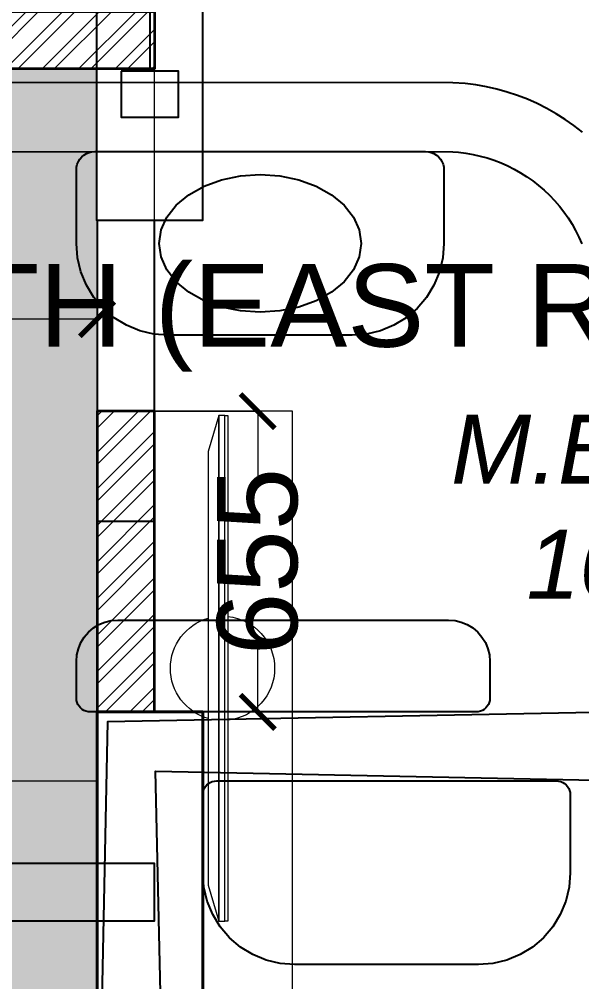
# Model space of a CAD drawing. Header units: millimetres. Extents: x 69529 to 85301, y 41669 to 59279.
# Drawn here: x 81540 to 82764, y 51397 to 53492 of the extents above; entities that cross this region are included whole.
import ezdxf

# ---------------------------------------------------------------- set-up
doc = ezdxf.new("R2010")
doc.units = ezdxf.units.MM
for name, color, linetype, lineweight in [('DA_COLUMN', 40, 'Continuous', 40), ('DA_DOOR', 35, 'Continuous', 0), ('DA_TEXT IN SQ.FT', 193, 'Continuous', 9), ('DA_WALL', 7, 'Continuous', 35)]:
    doc.layers.add(name, color=color, linetype=linetype, lineweight=lineweight)
for name, color, linetype, lineweight, true_color in [('DA_DIMENSION', 7, 'Continuous', 5, 0xc2474747), ('DA_FURNITURE', 7, 'Continuous', 5, 0xc2666666), ('DA_FURNITURE HIDDEN', 7, 'Continuous', 5, 0xc2666666), ('DA_HATCH', 7, 'Continuous', 5, 0xc2545454)]:
    doc.layers.add(name, color=color, linetype=linetype, lineweight=lineweight, true_color=true_color)
for name, color, linetype in [('PROP-COLUMN', 2, 'CONTINUOUS'), ('PROP-FURN', 9, 'CONTINUOUS'), ('PROP-SCREEN', 32, 'CONTINUOUS'), ('PROP-SHELL', 7, 'CONTINUOUS'), ('PROP-TEXT', 3, 'CONTINUOUS'), ('PROP-WALL-NEW', 1, 'CONTINUOUS')]:
    doc.layers.add(name, color=color, linetype=linetype)
doc.styles.add('MtXpl_Arial', font='ArialItalic.ttf')
doc.styles.get("Standard").update_dxf_attribs({"font": 'Arial.ttf'})
doc.dimstyles.get("Standard").update_dxf_attribs({"dimtxt": 0.18, "dimasz": 0.18, "dimexe": 0.18, "dimexo": 0.0625, "dimgap": 0.09, "dimtad": 1, "dimtih": 1, "dimtoh": 1, "dimdec": 4, "dimdsep": 46, "dimtxsty": 'Standard', "dimcen": 0.09, "dimazin": 3, "dimtfac": 1, "dimtdec": 4, "dimtmove": 0, "dimatfit": 3, "dimfxl": 1, "dimtolj": 1})

# ---------------------------------------------------------------- blocks, each defined once
blk = doc.blocks.new('nftujfuk')
at = {"layer": 'DA_FURNITURE', "ltscale": 5, "elevation": 0}
for points in [[(3568.3786, 921.4537), (3568.3704, 921.4537), (3568.3704, 920.0761), (3568.3786, 920.0761)], [(3568.3786, 921.4537), (3568.3949, 921.4537), (3568.3949, 920.0761), (3568.3786, 920.0761)], [(3568.4245, 921.356), (3568.4245, 920.1738), (3568.3949, 920.0761), (3568.3949, 921.4537)]]:
    blk.add_lwpolyline(points, close=True, dxfattribs=at)
at = {"layer": 'DA_FURNITURE'}
for start, end in [(95.9312, 264.0688), (286.0862, 73.9138)]:
    blk.add_arc((3568.3851, 920.7649), 0.1421, start, end, dxfattribs=at)
blk = doc.blocks.new('_ArchTick')
at = {"color": 0, "linetype": 'ByBlock', "const_width": 0.15}
blk.add_lwpolyline([(-0.5, -0.5), (0.5, 0.5)], dxfattribs=at)
blk = doc.blocks.new('*D197')
at = {"layer": 'DA_DIMENSION'}
for p, q in [((-19208.5, 92966.5), (-18983.7, 92966.5)), ((-18983.9, 92966.5), (-18983.9, 92801.3)), ((-18983.9, 92311.5), (-18983.9, 92476.7)), ((-19208.5, 92311.5), (-18983.7, 92311.5))]:
    blk.add_line(p, q, dxfattribs=at)
at = {"layer": 'Defpoints', "color": 0}
for p in [(-19208.6, 92966.5), (-18983.9, 92966.5), (-19208.6, 92311.5)]:
    blk.add_point(p, dxfattribs=at)
at = {"layer": 'DA_DIMENSION', "xscale": 75, "yscale": 75, "zscale": 75}
for p, rotation in [((-18983.9, 92966.5), 90), ((-18983.9, 92311.5), 270)]:
    blk.add_blockref('_ArchTick', p, dxfattribs=dict(at, rotation=rotation))
at = {"layer": 'DA_DIMENSION', "color": 7, "insert": (-18983.9, 92639), "char_height": 175, "attachment_point": 5, "rotation": 90}
blk.add_mtext('\\A1;655', dxfattribs=at)
blk = doc.blocks.new('*D169')
at = {"layer": 'DA_DIMENSION'}
for p, q in [((-20703.6, 92966.6), (-20703.6, 93166.8)), ((-20703.6, 93166.6), (-20236.4, 93166.6)), ((-19333.6, 93166.6), (-19800.8, 93166.6)), ((-19333.6, 92966.6), (-19333.6, 93166.8))]:
    blk.add_line(p, q, dxfattribs=at)
at = {"layer": 'Defpoints', "color": 0}
for p in [(-20703.6, 93166.6), (-20703.6, 92966.5), (-19333.6, 92966.5)]:
    blk.add_point(p, dxfattribs=at)
at = {"layer": 'DA_DIMENSION', "xscale": 75, "yscale": 75, "zscale": 75, "rotation": 180}
blk.add_blockref('_ArchTick', (-20703.6, 93166.6), dxfattribs=at)
at = {"layer": 'DA_DIMENSION', "xscale": 75, "yscale": 75, "zscale": 75}
blk.add_blockref('_ArchTick', (-19333.6, 93166.6), dxfattribs=at)
at = {"layer": 'DA_DIMENSION', "color": 7, "insert": (-20018.6, 93166.6), "char_height": 175, "attachment_point": 5}
blk.add_mtext('\\A1;1370', dxfattribs=at)
blk = doc.blocks.new('fsdaafdh')
at = {"layer": 'DA_DIMENSION'}
dim = blk.add_linear_dim(base=(-20703.59418, 93166.58677), p1=(-19333.59418, 92966.52535), p2=(-20703.59418, 92966.52535), dimstyle='Standard', dxfattribs=at)
dim.commit()
dim.dimension.update_dxf_attribs({"geometry": '*D169', "text_midpoint": (-20018.59418, 93166.58677)})
dim = blk.add_linear_dim(base=(-18983.86034, 92966.52535), p1=(-19208.59418, 92311.52535), p2=(-19208.59418, 92966.52535), angle=90, dimstyle='Standard', dxfattribs=at)
dim.commit()
dim.dimension.update_dxf_attribs({"geometry": '*D197', "text_midpoint": (-18983.86034, 92639.02535)})

msp = doc.modelspace()

# ---------------------------------------------------------------- hatches: boundary and pattern name
at = {"layer": 'DA_HATCH'}
h = msp.add_hatch(dxfattribs=at)
h.set_pattern_fill('ANSI32', color=256, scale=150)
h.set_pattern_definition([(45, (101042.82, -215688.83), (-39.774756, 39.774756), []), (45, (101069.34, -215688.83), (-39.774756, 39.774756), [])])
h.paths.add_polyline_path([(78084.22813, 58058.9767), (78084.22813, 54438.9767), (77959.22813, 54438.9767), (77959.22813, 58058.9767), (77649.22813, 58058.9767), (77649.22813, 58208.9767), (77959.22813, 58208.9767), (77959.22813, 58958.9767), (77959.22813, 59108.9767), (78109.22813, 59108.9767), (78109.22813, 58208.9767), (78449.22813, 58208.9767), (78449.22813, 58058.9767)])
h.paths.add_polyline_path([(76589.22813, 58058.9767), (76899.22813, 58058.9767), (76899.22813, 58208.9767), (76614.22813, 58208.9767), (76614.22813, 58958.9767), (76614.22813, 59108.9767), (76464.22813, 59108.9767), (76464.22813, 58058.9767), (76464.22813, 57908.9767), (76589.22813, 57908.9767)])
h.paths.add_polyline_path([(80214.22813, 58058.9767), (80214.22813, 54438.9767), (80339.22813, 54438.9767), (80339.22813, 58058.9767), (80649.22813, 58058.9767), (80649.22813, 58208.9767), (80339.22813, 58208.9767), (80339.22813, 58958.9767), (80339.22813, 59108.9767), (80189.22813, 59108.9767), (80189.22813, 58208.9767), (79849.22813, 58208.9767), (79849.22813, 58058.9767)])
h.paths.add_polyline_path([(81709.22424, 58208.9767), (81709.22813, 58953.9767), (81709.22813, 59108.9767), (81859.22813, 59108.9767), (81859.22813, 58208.9767)])
h.paths.add_polyline_path([(81399.22813, 58058.9767), (81399.22813, 58208.9767), (81709.22813, 58208.9767), (81709.22813, 58058.9767)], flags=17)
h.paths.add_polyline_path([(81834.22813, 57008.9767), (81834.22813, 55458.9767), (81089.22813, 55458.9767), (81089.22813, 55583.9767), (81709.22813, 55583.9767), (81709.22813, 57008.9767)])
h.paths.add_polyline_path([(75709.22813, 54558.9767), (77039.22813, 54558.9767), (77039.22813, 54433.9767), (75709.22813, 54433.9767)])
h.paths.add_polyline_path([(76464.22813, 57008.9767), (76464.22813, 55458.9767), (77209.22813, 55458.9767), (77209.22813, 55583.9767), (76589.22813, 55583.9767), (76589.22813, 57008.9767)])
h.paths.add_polyline_path([(73414.22813, 54558.9767), (73264.22813, 54558.9767), (73264.22813, 56708.9767), (73414.22813, 56708.9767)])
h.paths.add_polyline_path([(73494.22813, 58678.9767), (73414.22813, 58678.9767), (73414.22813, 57908.9767), (73264.22813, 57908.9767), (73264.22813, 59108.9767), (73494.22813, 59108.9767)])
h.paths.add_polyline_path([(80214.22813, 49553.97669), (80214.22813, 50783.9767), (80214.22813, 53508.9767), (81834.22813, 53508.9767), (81834.22813, 53383.9767), (80339.22813, 53383.9767), (80339.22813, 50933.9767), (80649.22813, 50933.9767), (80649.22813, 50783.9767), (80364.22813, 50783.9767), (80364.22813, 47608.95613), (80134.22813, 47608.97669), (80134.22813, 47758.97669), (80214.22812, 47758.97669)])
h.paths.add_polyline_path([(81709.22813, 50933.9767), (81399.22813, 50933.9767), (81399.22813, 50783.9767), (81709.22813, 50783.9767)], flags=17)
h.paths.add_polyline_path([(81709.22813, 50783.9767), (81709.22813, 49703.97669), (81709.22813, 49553.97669), (81859.22813, 49553.97669), (81859.22813, 50173.9767), (81939.22813, 50173.9767), (81939.22813, 50323.9767), (81859.22813, 50323.9767), (81859.22813, 50783.9767)])
h.paths.add_polyline_path([(77299.22813, 47758.9767), (77299.22813, 47608.9767), (76909.22813, 47608.9767), (76909.22813, 47758.9767)])
edge = h.paths.add_edge_path()
edge.add_line((85034.22813, 50163.9767), (85034.22813, 54433.9767))
edge.add_line((85034.22813, 54433.9767), (85034.22813, 54558.9767))
edge.add_line((85034.22813, 54558.9767), (85034.22813, 58828.9767))
edge.add_line((85034.22813, 58828.9767), (84884.22813, 58828.9767))
edge.add_line((84884.22813, 58828.9767), (84884.22813, 54558.9767))
edge.add_line((84884.22813, 54558.9767), (81259.22813, 54558.9767))
edge.add_line((81259.22813, 54558.9767), (81259.22813, 54433.9767))
edge.add_line((81259.22813, 54433.9767), (84884.22813, 54433.9767))
edge.add_line((84884.22813, 54433.9767), (84884.22813, 50173.9767))
edge.add_line((84884.22813, 50173.9767), (85034.22813, 50173.9767))
h.paths.add_polyline_path([(81834.22813, 51983.9767), (81834.22813, 52638.9767), (81709.22813, 52638.9767), (81709.22813, 51983.9767)], flags=17)
h = msp.add_hatch(dxfattribs=at)
h.set_pattern_fill('ANSI35', color=256, scale=300)
h.set_pattern_definition([(45, (101042.82, -40322.55), (-53.03301, 53.03301), []), (45, (101095.855, -40322.55), (-53.03301, 53.03301), [93.75, -18.75, 0, -18.75])])
h.paths.add_polyline_path([(78084.22813, 58058.9767), (80214.22813, 58058.9767), (80214.22813, 57458.9767), (78084.22813, 57458.9767)])
h.paths.add_polyline_path([(76589.22813, 58058.9767), (77959.22813, 58058.9767), (77959.22813, 55583.9767), (77209.22813, 55583.9767), (76589.22813, 55583.9767), (76589.22813, 57013.97669), (76694.22813, 57013.9767), (76694.22813, 57913.9767), (76589.22813, 57913.9767)])
h.paths.add_polyline_path([(80339.22813, 58058.9767), (81709.22813, 58058.9767), (81709.22813, 55583.9767), (81089.22813, 55583.9767), (80339.22813, 55583.9767)])
h.paths.add_polyline_path([(81709.22813, 53383.9767), (80339.22813, 53383.9767), (80339.22813, 50933.97671), (81709.22813, 50933.97668), (81709.22813, 52638.9767)])

# ---------------------------------------------------------------- linework, layer by layer
at = {"layer": 'DA_COLUMN'}
for p, q in [((81939.22813, 51983.9767), (81709.22813, 51983.9767)), ((81709.22813, 51983.9767), (81709.22813, 50783.9767)), ((81939.22813, 50783.9767), (81939.22813, 51983.9767))]:
    msp.add_line(p, q, dxfattribs=at)
at = {"layer": 'DA_DOOR', "ltscale": 300}
msp.add_line((81834.22813, 52638.9767), (81834.22813, 53383.9767), dxfattribs=at)
at = {"layer": 'DA_FURNITURE'}
msp.add_line((80489.22813, 51833.9767), (81709.22813, 51833.9767), dxfattribs=at)
at = {"layer": 'DA_FURNITURE HIDDEN'}
msp.add_lwpolyline([(81859.22813, 50323.9767), (82384.22813, 50323.9767), (82384.22813, 51033.9767), (82134.66552, 51033.9767), (82134.66552, 52638.9767), (81834.22813, 52638.9767)], dxfattribs=at)
at = {"layer": 'DA_WALL'}
for points in [[(80214.22813, 49553.97669), (80214.22813, 49553.97669), (80214.22813, 50783.9767), (80214.22813, 53508.9767), (81834.22813, 53508.9767), (81834.22813, 53383.9767), (80339.22813, 53383.9767), (80339.22813, 50933.9767), (80649.22813, 50933.9767), (80649.22813, 50783.9767), (80364.22813, 50783.9767), (80364.22813, 47608.95613), (80214.22813, 47608.97669), (80134.22813, 47608.97669), (80134.22813, 47758.97669), (80214.22812, 47758.97669)], [(81834.22813, 51983.9767), (81834.22813, 52638.9767), (81709.22813, 52638.9767), (81709.22813, 51983.9767)]]:
    msp.add_lwpolyline(points, close=True, dxfattribs=at)
at = {"layer": 'PROP-COLUMN'}
msp.add_lwpolyline([(81709.2, 51984), (81939.2, 51984), (81939.2, 50784), (81709.2, 50784)], close=True, dxfattribs=at)
at = {"layer": 'PROP-FURN'}
for points in [[(81664.2, 53164), (81664.7, 53170.3), (81666.2, 53176.4), (81668.6, 53182.2), (81671.8, 53187.5), (81675.9, 53192.3), (81680.7, 53196.4), (81686, 53199.6), (81691.8, 53202), (81697.9, 53203.5), (81704.2, 53204), (82424.2, 53204), (82430.5, 53203.5), (82436.6, 53202), (82442.4, 53199.6), (82447.7, 53196.4), (82452.5, 53192.3), (82456.6, 53187.5), (82459.8, 53182.2), (82462.2, 53176.4), (82463.7, 53170.3), (82464.2, 53164), (82464.2, 53004), (82461.7, 52972.7), (82454.4, 52942.2), (82442.4, 52913.2), (82426, 52886.4), (82405.6, 52862.6), (82381.8, 52842.2), (82355, 52825.8), (82326, 52813.8), (82295.5, 52806.5), (82264.2, 52804), (81864.2, 52804), (81832.9, 52806.5), (81802.4, 52813.8), (81773.4, 52825.8), (81746.6, 52842.2), (81722.8, 52862.6), (81702.4, 52886.4), (81686, 52913.2), (81674, 52942.2), (81666.7, 52972.7), (81664.2, 53004)], [(82284.2, 53004), (82280, 52974.7), (82267.5, 52946.6), (82247.1, 52920.7), (82219.8, 52897.9), (82186.4, 52879.3), (82148.4, 52865.4), (82107.1, 52856.9), (82064.2, 52854), (82021.3, 52856.9), (81980, 52865.4), (81942, 52879.3), (81908.6, 52897.9), (81881.3, 52920.7), (81860.9, 52946.6), (81848.4, 52974.7), (81844.2, 53004), (81848.4, 53033.3), (81860.9, 53061.4), (81881.3, 53087.3), (81908.6, 53110.1), (81942, 53128.7), (81980, 53142.6), (82021.3, 53151.1), (82064.2, 53154), (82107.1, 53151.1), (82148.4, 53142.6), (82186.4, 53128.7), (82219.8, 53110.1), (82247.1, 53087.3), (82267.5, 53061.4), (82280, 53033.3)], [(81664.2, 52094), (81665.3, 52108.1), (81668.6, 52121.8), (81674, 52134.9), (81681.4, 52146.9), (81690.6, 52157.6), (81701.3, 52166.8), (81713.3, 52174.2), (81726.4, 52179.6), (81740.1, 52182.9), (81754.2, 52184), (82474.2, 52184), (82488.3, 52182.9), (82502, 52179.6), (82515.1, 52174.2), (82527.1, 52166.8), (82537.8, 52157.6), (82547, 52146.9), (82554.4, 52134.9), (82559.8, 52121.8), (82563.1, 52108.1), (82564.2, 52094), (82564.2, 52014), (82563.8, 52009.3), (82562.7, 52004.7), (82560.9, 52000.4), (82558.5, 51996.4), (82555.4, 51992.8), (82551.8, 51989.7), (82547.8, 51987.3), (82543.5, 51985.5), (82538.9, 51984.4), (82534.2, 51984), (81694.2, 51984), (81689.5, 51984.4), (81684.9, 51985.5), (81680.6, 51987.3), (81676.6, 51989.7), (81673, 51992.8), (81669.9, 51996.4), (81667.5, 52000.4), (81665.7, 52004.7), (81664.6, 52009.3), (81664.2, 52014)], [(81939.2, 51804), (81939.6, 51808.7), (81940.7, 51813.3), (81942.5, 51817.6), (81944.9, 51821.6), (81948, 51825.2), (81951.6, 51828.3), (81955.6, 51830.7), (81959.9, 51832.5), (81964.5, 51833.6), (81969.2, 51834), (82709.2, 51834), (82713.9, 51833.6), (82718.5, 51832.5), (82722.8, 51830.7), (82726.8, 51828.3), (82730.4, 51825.2), (82733.5, 51821.6), (82735.9, 51817.6), (82737.7, 51813.3), (82738.8, 51808.7), (82739.2, 51804), (82739.2, 51634), (82736.7, 51602.7), (82729.4, 51572.2), (82717.4, 51543.2), (82701, 51516.4), (82680.6, 51492.6), (82656.8, 51472.2), (82630, 51455.8), (82601, 51443.8), (82570.5, 51436.5), (82539.2, 51434), (82139.2, 51434), (82107.9, 51436.5), (82077.4, 51443.8), (82048.4, 51455.8), (82021.6, 51472.2), (81997.8, 51492.6), (81977.4, 51516.4), (81961, 51543.2), (81949, 51572.2), (81941.7, 51602.7), (81939.2, 51634)]]:
    msp.add_lwpolyline(points, close=True, dxfattribs=at)
at = {"layer": 'PROP-SCREEN'}
msp.add_lwpolyline([(81824.2, 56079), (81824.2, 53379)], dxfattribs=at)
at = {"layer": 'PROP-SHELL'}
for points in [[(81709, 54254), (81939, 54254), (81939, 53054), (81709, 53054)], [(81709.2, 53054), (81709.2, 52399), (81834.2, 52399), (81834.2, 53054)], [(80339.2, 51529), (81834.2, 51529), (81834.2, 51654), (80339.2, 51654)]]:
    msp.add_lwpolyline(points, close=True, dxfattribs=at)
at = {"layer": 'PROP-WALL-NEW'}
for points in [[(81761.7, 53379), (81761.7, 53279), (81886.7, 53279), (81886.7, 53379)], [(82864.2, 51984), (81731.919, 51962.775), (81709.2, 50859), (81859.2, 50859), (81836.481, 51855.225), (82864.2, 51834)]]:
    msp.add_lwpolyline(points, close=True, dxfattribs=at)
for points in [[(82765.618, 53246.144), (82747.133, 53260.574), (82728.003, 53274.004), (82708.443, 53286.378), (82688.164, 53297.939), (82667.282, 53308.392), (82646.01, 53317.887), (82624.201, 53326.239), (82602.061, 53333.574), (82579.545, 53339.772), (82556.909, 53344.844), (82533.988, 53348.876), (82510.655, 53351.748), (82483.908, 53353.5), (81189.166, 53354)], [(81189.234, 53204), (82483.692, 53203.5), (82496.145, 53202.452), (82511.812, 53200.524), (82527.491, 53197.756), (82543.255, 53194.228), (82558.539, 53190.026), (82573.799, 53184.961), (82588.59, 53179.313), (82603.118, 53172.808), (82617.436, 53165.661), (82631.157, 53157.822), (82644.797, 53149.196), (82657.867, 53140.026), (82670.382, 53130.256), (82682.311, 53119.939), (82693.967, 53108.767), (82705.139, 53097.111), (82715.456, 53085.182), (82725.226, 53072.667), (82734.396, 53059.597), (82743.022, 53045.957), (82750.861, 53032.236), (82758.008, 53017.918), (82764.513, 53003.39)]]:
    msp.add_lwpolyline(points, dxfattribs=at)

# ---------------------------------------------------------------- block references
at = {"layer": 'DA_FURNITURE HIDDEN', "xscale": -798.5297558340299, "yscale": 798.5297558340299, "zscale": 798.5297558340299}
msp.add_blockref('nftujfuk', (2931443.91997, -683179.18425), dxfattribs=at)
at = {"layer": 'DA_HATCH'}
msp.add_blockref('fsdaafdh', (101042.82231, -40327.54866), dxfattribs=at)

# ---------------------------------------------------------------- texts
at = {"layer": 'DA_TEXT IN SQ.FT', "style": 'MtXpl_Arial'}
for s, p in [('M.BEDROOM 02', (82479.59798, 52481.14845, 0)), ('10\' 0" X 13\'6"', (82643.7692, 52230.53454, 0))]:
    msp.add_text(s, height=150, dxfattribs=at).set_placement(p)
at = {"layer": 'PROP-TEXT'}
msp.add_text('BATH (EAST ROOM)', height=180, dxfattribs=at).set_placement((81094.2, 52779))

doc.saveas('drawing.dxf')
